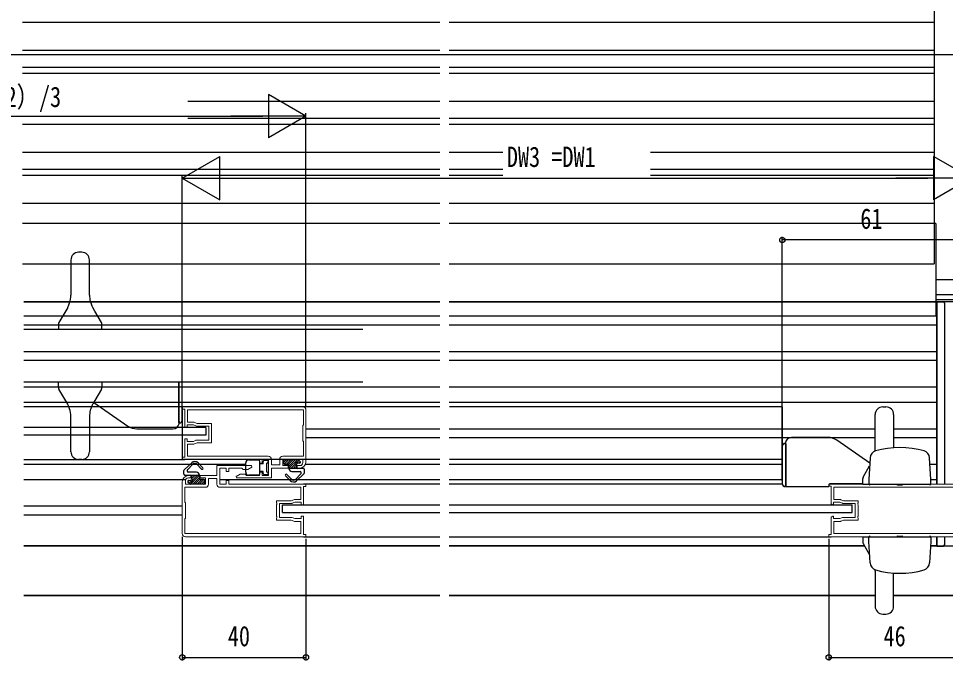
# Model space of a CAD drawing. Units: millimetres, scale not verified. Extents: x -495 to 495, y -800 to 801.
# Drawn here: x 4 to 303.7, y -693.7 to -486.1 of the extents above; entities that cross this region are included whole.
import ezdxf
from ezdxf.enums import TextEntityAlignment as Align

# ---------------------------------------------------------------- set-up
doc = ezdxf.new("R2010")
doc.units = ezdxf.units.MM
doc.header["$LTSCALE"] = 4
doc.layers.add('0-2_YKK_11', color=7, linetype='Continuous', lineweight=18)
for name, color, linetype in [('0-4_YKK_12', 2, 'Continuous'), ('0-5_YKK_13', 4, 'Continuous'), ('0-7_YKK_D', 6, 'Continuous')]:
    doc.layers.add(name, color=color, linetype=linetype)
doc.styles.add('ＭＳ ゴシック', font='')
doc.styles.get('ＭＳ ゴシック').set_extended_font_data('MS Gothic')

msp = doc.modelspace()

# ---------------------------------------------------------------- linework, layer by layer
at = {"layer": '0-2_YKK_11'}
for p, q in [((96.101, -612.65), (58.601, -612.65)), ((96.901, -629.45), (96.901, -612.65)), ((56.903, -635.857), (56.903, -652.657)), ((265.903, -636.649), (311.103, -636.649)), ((57.703, -652.657), (95.203, -652.657)), ((267.603, -652.649), (309.103, -652.649))]:
    msp.add_line(p, q, dxfattribs=at)
for points in [[(95.901, -611.65), (56.901, -611.65), (56.901, -612.35), (57.701, -612.35), (57.701, -618.3), (58.501, -618.3), (58.501, -617.5), (60.501, -617.5), (61.322, -617.829)], [(96.101, -612.65), (58.601, -612.65), (58.601, -616.6), (60.481, -616.6)], [(89.401, -627.65), (96.101, -627.65), (96.101, -622.85), (95.901, -622.65), (95.901, -617.65), (96.101, -617.45), (96.101, -612.65)], [(60.853, -616.672), (61.674, -617), (66.401, -617), (66.401, -617.654), (66.301, -617.827), (66.301, -618.174), (66.401, -618.347), (66.401, -621.954), (66.301, -622.127), (66.301, -622.474), (66.401, -622.647), (66.401, -623.3), (61.674, -623.3), (60.853, -623.629)], [(61.693, -617.9), (65.501, -617.9), (65.501, -622.4), (61.693, -622.4)], [(61.322, -622.472), (60.501, -622.8), (58.501, -622.8), (58.501, -622), (57.701, -622), (57.701, -627.95), (56.901, -627.95), (56.901, -628.65), (81.901, -628.65), (81.901, -629.85), (82.701, -629.85), (82.701, -628.65), (84.801, -628.65), (84.801, -633.85), (82.701, -633.85), (82.701, -632.75), (81.901, -632.75), (81.901, -633.85), (77.601, -633.85), (77.401, -633.65), (77.201, -633.45), (75.659, -633.45), (74.36, -634.2), (74.481, -634.65), (85.701, -634.65), (85.701, -631.45), (91.101, -631.45), (91.101, -630.65), (89.401, -630.65), (89.401, -628.65), (95.901, -628.65), (95.901, -629.65)], [(60.481, -623.7), (58.601, -623.7), (58.601, -627.65), (84.701, -627.65)], [(85.701, -628.65), (85.701, -630.45), (88.401, -630.45), (88.401, -628.65)], [(92.482, -642.835), (93.303, -642.507), (95.303, -642.507), (95.303, -643.307), (96.103, -643.307), (96.103, -637.357), (96.903, -637.357), (96.903, -636.657), (71.903, -636.657), (71.903, -635.457), (71.103, -635.457), (71.103, -636.657), (69.003, -636.657), (69.003, -631.457), (71.103, -631.457), (71.103, -632.557), (71.903, -632.557), (71.903, -631.457), (76.203, -631.457), (76.403, -631.657), (76.603, -631.857), (78.144, -631.857), (79.443, -631.107), (79.323, -630.657), (68.103, -630.657), (68.103, -633.857), (62.703, -633.857), (62.703, -634.657), (64.403, -634.657), (64.403, -636.657), (57.903, -636.657), (57.903, -635.657)], [(94.901, -630.65), (94.101, -630.65), (94.101, -631.45), (94.901, -631.45)], [(58.903, -634.657), (59.703, -634.657), (59.703, -633.857), (58.903, -633.857)], [(68.103, -636.657), (68.103, -634.857), (65.403, -634.857), (65.403, -636.657)], [(64.403, -637.657), (57.703, -637.657), (57.703, -642.457), (57.903, -642.657), (57.903, -647.657), (57.703, -647.857), (57.703, -652.657)], [(93.322, -641.607), (95.203, -641.607), (95.203, -637.657), (69.103, -637.657)], [(270.324, -642.827), (269.503, -642.499), (267.503, -642.499), (267.503, -643.299), (267.203, -643.299), (266.703, -642.999), (266.703, -637.349), (265.903, -637.349), (265.903, -636.649)], [(267.603, -652.649), (309.103, -652.649), (309.103, -647.649), (308.603, -647.149), (308.603, -643.149), (309.103, -642.649), (309.103, -637.649), (267.603, -637.649), (267.603, -641.599), (269.484, -641.599)], [(92.951, -648.635), (92.13, -648.307), (87.403, -648.307), (87.403, -647.653), (87.503, -647.48), (87.503, -647.133), (87.403, -646.96), (87.403, -643.353), (87.503, -643.18), (87.503, -642.833), (87.403, -642.66), (87.403, -642.007), (92.13, -642.007), (92.951, -641.678)], [(92.111, -647.407), (88.303, -647.407), (88.303, -642.907), (92.111, -642.907)], [(269.855, -641.67), (270.676, -641.999), (275.403, -641.999), (275.403, -642.652), (275.303, -642.826), (275.303, -643.172), (275.403, -643.345), (275.403, -646.952), (275.303, -647.126), (275.303, -647.472), (275.403, -647.645), (275.403, -648.299), (270.676, -648.299), (269.855, -648.627)], [(270.696, -647.399), (274.503, -647.399), (274.503, -642.899), (270.696, -642.899)], [(57.903, -653.657), (96.903, -653.657), (96.903, -652.957), (96.103, -652.957), (96.103, -647.007), (95.303, -647.007), (95.303, -647.807), (93.303, -647.807), (92.482, -647.478)], [(311.103, -653.649), (265.903, -653.649), (265.903, -652.949), (266.703, -652.949), (266.703, -647.299), (267.203, -646.999), (267.503, -646.999), (267.503, -647.799), (269.503, -647.799), (270.324, -647.47)], [(57.703, -652.657), (95.203, -652.657), (95.203, -648.707), (93.322, -648.707)], [(269.484, -648.699), (267.603, -648.699), (267.603, -652.649)]]:
    msp.add_lwpolyline(points, dxfattribs=at)
for centre, radius, start, end in [((95.901, -612.65), 1, 0.00001, 89.99999), ((60.481, -617.6), 1, 68.19863, 90.00002), ((61.693, -616.9), 1, 248.19863, 270.00002), ((61.693, -623.4), 1, 89.99998, 111.80137), ((60.481, -622.7), 1, 269.99998, 291.80137), ((84.701, -628.65), 1, 0.00001, 89.99999), ((89.401, -628.65), 1, 90.00001, 179.99999), ((94.901, -629.45), 2, 270.00001, 359.99999), ((94.901, -629.65), 1, 270.00001, 359.99999), ((58.903, -635.857), 2, 90.00001, 179.99999), ((58.903, -635.657), 1, 90.00001, 179.99999), ((64.403, -636.657), 1, 270.00001, 359.99999), ((69.103, -636.657), 1, 180.00001, 269.99999), ((92.111, -641.907), 1, 269.99998, 291.80137), ((93.322, -642.607), 1, 89.99998, 111.80137), ((269.484, -642.599), 1, 68.19863, 90.00002), ((270.696, -641.899), 1, 248.19863, 270.00002), ((92.111, -648.407), 1, 68.19863, 90.00002), ((93.322, -647.707), 1, 248.19863, 270.00002), ((269.484, -647.699), 1, 269.99998, 291.80137), ((270.696, -648.399), 1, 89.99998, 111.80137), ((57.903, -652.657), 1, 180.00001, 269.99999)]:
    msp.add_arc(centre, radius, start, end, dxfattribs=at)
at = {"layer": '0-4_YKK_12'}
for p, q in [((24.401, -561.652), (23.401, -561.652)), ((20.901, -564.152), (20.901, -566.232)), ((26.901, -566.232), (26.901, -564.152)), ((26.901, -575.528), (26.901, -566.232)), ((5.713, -577.662), (140.18, -577.663)), ((140.18, -577.665), (5.713, -577.665)), ((143.18, -577.663), (300.901, -577.665)), ((316.401, -577.665), (143.18, -577.665)), ((300.901, -636.649), (300.901, -577.66)), ((19.847, -579.497), (17.032, -584.421)), ((5.713, -585.16), (140.18, -585.16)), ((115.297, -586.652), (5.713, -586.652)), ((16.901, -584.918), (16.901, -586.652)), ((30.901, -586.652), (16.901, -586.652)), ((30.901, -586.652), (30.901, -584.918)), ((143.18, -585.16), (300.901, -585.16)), ((5.713, -593.76), (140.18, -593.76)), ((143.18, -593.76), (300.901, -593.76)), ((5.713, -596.56), (140.18, -596.56)), ((143.18, -596.56), (300.901, -596.56)), ((115.297, -603.652), (5.713, -603.652)), ((5.713, -605.16), (140.18, -605.16)), ((16.901, -605.387), (16.901, -603.652)), ((30.901, -603.652), (16.901, -603.652)), ((30.901, -603.652), (30.901, -605.387)), ((55.701, -603.652), (55.701, -616.45)), ((55.901, -616.35), (55.901, -603.652)), ((143.18, -605.16), (300.901, -605.16)), ((19.847, -610.807), (17.032, -605.883)), ((5.713, -610.16), (140.18, -610.16)), ((28.275, -610.247), (39.319, -617.866)), ((143.18, -610.16), (300.901, -610.16)), ((57.701, -611.658), (5.713, -611.658)), ((56.901, -611.65), (56.901, -628.65)), ((140.18, -611.65), (56.901, -611.65)), ((250.9, -611.65), (143.246, -611.65)), ((250.9, -611.65), (250.9, -628.65)), ((26.901, -614.777), (26.901, -624.072)), ((55.701, -616.45), (55.901, -616.45)), ((55.901, -616.35), (55.901, -616.85)), ((42.158, -618.75), (53.901, -618.75)), ((96.901, -618.76), (140.18, -618.76)), ((143.18, -618.76), (280.903, -618.76)), ((286.903, -618.76), (300.901, -618.76)), ((96.901, -621.56), (140.18, -621.56)), ((143.18, -621.56), (280.903, -621.56)), ((286.903, -621.56), (300.901, -621.56)), ((20.901, -626.152), (20.901, -624.072)), ((26.901, -624.072), (26.901, -626.152)), ((5.713, -628.658), (57.701, -628.658)), ((24.401, -628.652), (23.401, -628.652)), ((140.18, -628.65), (56.901, -628.65)), ((250.9, -628.65), (143.246, -628.65)), ((5.713, -630.16), (77.398, -630.16)), ((96.77, -630.16), (140.18, -630.16)), ((143.18, -630.16), (250.903, -630.16)), ((298.643, -630.16), (300.901, -630.16)), ((5.713, -635.16), (58.035, -635.16)), ((69.003, -635.16), (140.18, -635.16)), ((143.18, -635.16), (250.903, -635.16)), ((298.903, -635.16), (300.901, -635.16)), ((140.18, -636.649), (96.103, -636.649)), ((250.903, -636.649), (143.18, -636.649)), ((56.903, -643.76), (5.713, -643.76)), ((5.713, -646.56), (56.903, -646.56)), ((96.103, -653.649), (140.18, -653.649)), ((143.18, -653.649), (266.703, -653.649)), ((300.901, -656.46), (300.901, -653.649)), ((5.713, -656.46), (140.18, -656.46)), ((140.18, -656.665), (5.713, -656.665)), ((143.18, -656.46), (277.367, -656.46)), ((277.484, -656.665), (143.18, -656.665)), ((316.401, -656.665), (298.825, -656.665)), ((298.836, -656.46), (300.901, -656.46)), ((140.18, -672.665), (5.713, -672.665)), ((5.713, -672.665), (140.18, -672.665)), ((280.903, -672.665), (143.18, -672.665)), ((143.18, -672.665), (280.903, -672.665)), ((286.901, -672.665), (315.601, -672.665)), ((286.903, -672.665), (316.401, -672.665)), ((316.401, -672.665), (286.903, -672.665))]:
    msp.add_line(p, q, dxfattribs=at)
for points in [[(20.901, -566.232), (20.901, -574.943), (20.901, -575.528)], [(30.769, -584.421), (28.668, -580.746), (27.955, -579.497)], [(56.901, -615.85), (56.901, -610.75), (56.901, -603.652)], [(30.769, -605.883), (28.668, -609.558), (27.955, -610.807)], [(20.901, -624.072), (20.901, -615.362), (20.901, -614.777)], [(55.73, -616.669), (55.742, -616.714), (55.77, -616.806), (55.79, -616.859), (55.796, -616.875), (55.796, -616.874)]]:
    msp.add_lwpolyline(points, dxfattribs=at)
for centre, radius, start, end in [((23.401, -564.152), 2.5, 90, 180), ((24.401, -564.152), 2.5, 0, 90), ((12.901, -575.528), 8, 332.37706, 341.60399), ((12.901, -575.528), 8, 341.60398, 0), ((34.901, -575.528), 8, 180, 183.64615), ((34.901, -575.528), 8, 183.64615, 198.39602), ((34.901, -575.528), 8, 198.39606, 207.62289), ((12.901, -575.528), 8, 330.25512, 332.3771), ((34.901, -575.528), 8, 207.6229, 209.74488), ((17.901, -584.918), 1, 150.25512, 180), ((29.901, -584.918), 1, 0, 29.74488), ((17.901, -605.387), 1, 180, 209.74488), ((29.901, -605.387), 1, 330.25512, 0), ((12.901, -614.777), 8, 27.6229, 29.74488), ((12.901, -614.777), 8, 18.39601, 27.62294), ((34.901, -614.777), 8, 152.37711, 161.60394), ((34.901, -614.777), 8, 150.25512, 152.3771), ((12.901, -614.777), 8, 0, 18.39602), ((34.901, -614.777), 8, 176.35385, 180), ((34.901, -614.777), 8, 161.60398, 176.35385), ((53.901, -616.75), 2, 270, 349.83575), ((56.498, -616.452), 0.797, 177.92973, 195.92175), ((55.574, -617.05), 0.3, 349.83575, 46.10934), ((55.901, -615.85), 1, 270, 0), ((42.158, -613.75), 5, 235.40055, 270), ((23.401, -626.152), 2.5, 180, 270), ((24.401, -626.152), 2.5, 270, 0)]:
    msp.add_arc(centre, radius, start, end, dxfattribs=at)
at = {"layer": '0-5_YKK_13'}
for p, q in [((140.18, -487.365), (5.213, -487.365)), ((300.001, -487.365), (143.18, -487.365)), ((140.18, -496.365), (5.213, -496.365)), ((300.001, -496.365), (143.18, -496.365)), ((140.18, -501.865), (5.213, -501.865)), ((300.001, -501.865), (143.18, -501.865)), ((140.18, -503.865), (5.213, -503.865)), ((300.001, -503.865), (143.18, -503.865)), ((140.18, -512.865), (58.722, -512.865)), ((300.001, -512.865), (143.18, -512.865)), ((140.18, -518.365), (58.722, -518.365)), ((300.001, -518.365), (143.18, -518.365)), ((140.18, -520.365), (5.213, -520.365)), ((300.001, -520.365), (143.18, -520.365)), ((140.18, -529.365), (5.213, -529.365)), ((160.556, -529.365), (143.18, -529.365)), ((300.001, -529.365), (208.235, -529.365)), ((140.18, -534.865), (5.213, -534.865)), ((160.556, -534.865), (143.18, -534.865)), ((300.001, -534.865), (208.235, -534.865)), ((140.18, -536.865), (5.213, -536.865)), ((160.556, -536.865), (143.18, -536.865)), ((300.001, -536.865), (208.235, -536.865)), ((140.18, -545.865), (5.213, -545.865)), ((299.977, -545.865), (143.18, -545.865)), ((140.18, -552.367), (5.213, -552.367)), ((300.501, -552.367), (143.18, -552.367)), ((300.501, -552.367), (300.501, -582.367)), ((306.501, -557.667), (300.501, -557.667)), ((5.213, -565.367), (140.18, -565.367)), ((143.18, -565.367), (300.001, -565.367)), ((300.501, -570.467), (321.001, -570.467)), ((300.501, -575.267), (321.001, -575.267)), ((300.501, -576.967), (322.001, -576.967)), ((300.901, -577.665), (300.901, -636.649)), ((303.401, -636.649), (303.401, -578.165)), ((140.18, -582.367), (5.713, -582.367)), ((300.501, -582.367), (143.18, -582.367)), ((280.903, -616.228), (280.903, -614.149)), ((283.403, -611.649), (284.403, -611.649)), ((286.903, -614.149), (286.903, -616.228)), ((280.903, -625.524), (280.903, -616.228)), ((286.903, -616.228), (286.903, -624.881)), ((64.504, -618.3), (5.713, -618.3)), ((64.504, -618.3), (64.504, -620.8)), ((64.504, -620.8), (5.713, -620.8)), ((265.646, -621.551), (253.903, -621.551)), ((279.184, -629.816), (268.485, -622.435)), ((251.903, -623.951), (251.903, -623.451)), ((252.103, -623.851), (251.903, -623.851)), ((251.903, -623.951), (251.903, -636.951)), ((252.103, -637.451), (252.103, -623.851)), ((78.398, -628.788), (81.598, -628.788)), ((81.898, -629.088), (81.898, -633.488)), ((83.098, -630.038), (83.098, -629.338)), ((84.398, -629.038), (83.398, -629.038)), ((84.698, -629.338), (84.698, -629.538)), ((90.682, -628.651), (89.647, -629.686)), ((89.975, -628.651), (89.647, -628.979)), ((89.647, -628.951), (89.647, -629.851)), ((91.389, -628.651), (89.889, -630.151)), ((89.947, -628.651), (94.248, -628.651)), ((92.097, -628.651), (90.597, -630.151)), ((92.804, -628.651), (91.237, -630.218)), ((94.218, -628.651), (91.347, -631.521)), ((93.511, -628.651), (91.347, -630.814)), ((94.648, -628.927), (93.952, -629.624)), ((94.46, -628.739), (95.06, -629.339)), ((279.267, -628.18), (278.903, -635.124)), ((298.903, -635.124), (298.539, -628.18)), ((57.454, -633.455), (57.454, -632.186)), ((57.55, -631.966), (59.939, -629.754)), ((58.454, -632.181), (58.454, -632.455)), ((58.544, -631.967), (60.327, -630.213)), ((63.142, -631.767), (61.594, -630.219)), ((63.566, -631.342), (62.018, -629.794)), ((77.398, -632.788), (77.398, -629.788)), ((83.098, -630.038), (81.898, -630.038)), ((84.398, -629.838), (84.198, -629.838)), ((84.198, -632.738), (84.198, -629.838)), ((89.948, -630.151), (91.047, -630.15)), ((91.347, -631.551), (91.347, -630.45)), ((96.046, -631.551), (91.347, -631.551)), ((93.62, -629.956), (92.025, -631.551)), ((93.839, -630.444), (92.732, -631.551)), ((93.846, -631.144), (93.439, -631.551)), ((93.846, -630.286), (93.846, -631.251)), ((94.132, -631.545), (94.126, -631.551)), ((94.848, -629.851), (94.309, -629.851)), ((95.098, -629.385), (94.632, -629.851)), ((96.346, -631.851), (96.346, -633.12)), ((277.035, -634.418), (279.135, -630.742)), ((57.754, -633.755), (62.453, -633.755)), ((61.453, -632.755), (58.754, -632.755)), ((59.583, -636.655), (62.453, -633.785)), ((59.669, -633.761), (59.675, -633.755)), ((59.954, -634.162), (60.361, -633.755)), ((59.954, -635.02), (59.954, -634.055)), ((59.962, -634.862), (61.069, -633.755)), ((60.181, -635.35), (61.776, -633.755)), ((60.29, -636.655), (62.453, -634.492)), ((60.997, -636.655), (62.564, -635.088)), ((61.704, -636.655), (63.204, -635.155)), ((62.411, -636.655), (63.911, -635.155)), ((62.453, -633.755), (62.453, -634.855)), ((63.853, -635.155), (62.753, -635.155)), ((81.598, -633.788), (78.398, -633.788)), ((83.098, -632.538), (81.898, -632.538)), ((83.098, -633.238), (83.098, -632.538)), ((83.398, -633.538), (84.398, -633.538)), ((84.398, -632.738), (84.198, -632.738)), ((84.698, -633.038), (84.698, -633.238)), ((90.234, -633.963), (91.782, -635.511)), ((90.659, -633.539), (92.207, -635.087)), ((92.347, -632.551), (95.046, -632.551)), ((95.257, -633.339), (93.474, -635.092)), ((96.25, -633.34), (93.862, -635.551)), ((95.346, -633.125), (95.346, -632.851)), ((276.903, -636.649), (276.903, -634.914)), ((278.903, -635.124), (278.903, -636.624)), ((298.903, -636.624), (298.903, -635.124)), ((58.703, -635.921), (59.168, -635.455)), ((59.341, -636.567), (58.741, -635.967)), ((58.953, -635.455), (59.492, -635.455)), ((59.152, -636.378), (59.849, -635.682)), ((63.853, -636.655), (59.553, -636.655)), ((63.118, -636.655), (64.153, -635.62)), ((63.825, -636.655), (64.153, -636.327)), ((64.153, -636.355), (64.153, -635.455)), ((251.903, -637.451), (251.903, -636.951)), ((251.903, -637.051), (252.103, -637.051)), ((252.103, -637.451), (252.138, -637.451)), ((252.138, -637.451), (253.903, -637.451)), ((253.903, -637.451), (265.903, -637.451)), ((265.903, -636.951), (265.903, -637.451)), ((276.918, -636.551), (266.303, -636.551)), ((276.903, -636.649), (290.903, -636.649)), ((278.903, -636.624), (278.937, -636.624)), ((278.937, -636.624), (288.087, -636.624)), ((279.103, -636.824), (279.136, -636.824)), ((288.087, -636.624), (289.719, -636.624)), ((288.103, -636.824), (289.703, -636.824)), ((289.719, -636.624), (298.87, -636.624)), ((290.903, -636.624), (290.903, -636.649)), ((298.67, -636.824), (298.703, -636.824)), ((298.87, -636.624), (298.903, -636.624)), ((89.304, -645.799), (89.304, -643.299)), ((89.304, -643.299), (140.18, -643.299)), ((143.18, -643.299), (273.503, -643.299)), ((273.503, -645.799), (273.503, -643.299)), ((273.503, -645.799), (273.503, -643.299)), ((89.304, -645.799), (140.18, -645.799)), ((143.18, -645.799), (273.503, -645.799)), ((276.903, -653.649), (290.903, -653.649)), ((276.903, -653.649), (276.903, -655.383)), ((277.035, -655.879), (279.135, -659.555)), ((278.903, -655.174), (278.903, -653.674)), ((278.903, -653.674), (278.937, -653.674)), ((279.267, -662.118), (278.903, -655.174)), ((278.937, -653.674), (288.087, -653.674)), ((279.103, -653.474), (279.136, -653.474)), ((288.087, -653.674), (289.719, -653.674)), ((288.103, -653.474), (289.703, -653.474)), ((289.719, -653.674), (298.87, -653.674)), ((298.903, -655.174), (298.539, -662.118)), ((298.67, -653.474), (298.703, -653.474)), ((298.87, -653.674), (298.903, -653.674)), ((298.903, -653.674), (298.903, -655.174)), ((300.901, -653.649), (300.901, -656.665)), ((303.401, -656.165), (303.401, -653.649)), ((300.901, -656.665), (302.901, -656.665)), ((280.903, -664.773), (280.903, -674.069)), ((286.903, -674.069), (286.903, -665.417)), ((280.903, -674.069), (280.903, -676.149)), ((286.903, -676.149), (286.903, -674.069)), ((283.403, -678.649), (284.403, -678.649))]:
    msp.add_line(p, q, dxfattribs=at)
for points in [[(300.001, -423.367), (300.001, -552.367), (300.001, -565.367)], [(300.901, -577.665), (302.671, -577.665), (302.901, -577.665)], [(250.903, -624.451), (250.903, -629.551), (250.903, -636.451)], [(252.073, -623.631), (252.062, -623.587), (252.034, -623.495), (252.014, -623.441), (252.007, -623.426), (252.008, -623.427)]]:
    msp.add_lwpolyline(points, dxfattribs=at)
for centre, radius, start, end in [((302.901, -578.165), 0.5, 0, 90), ((283.403, -614.149), 2.5, 90, 180), ((284.403, -614.149), 2.5, 0, 90), ((252.23, -623.251), 0.3, 169.83575, 226.10934), ((253.903, -623.551), 2, 90, 169.83575), ((265.646, -626.551), 5, 55.40055, 90), ((251.903, -624.451), 1, 90, 180), ((251.306, -623.849), 0.797, 357.92973, 15.92175), ((281.764, -628.311), 2.5, 105.94619, 176.99891), ((272.903, -625.524), 8, 356.81994, 0), ((288.904, -653.233), 28.423, 74.0189, 105.98299), ((296.043, -628.311), 2.5, 3.00101, 74.05719), ((78.398, -629.788), 1, 90, 180), ((81.598, -629.088), 0.3, 0, 90), ((83.398, -629.338), 0.3, 90, 180), ((84.398, -629.338), 0.3, 0, 90), ((89.947, -628.951), 0.3, 90.00212, 180), ((94.248, -628.951), 0.3, 45.00061, 90.00212), ((94.848, -629.551), 0.3, 269.99817, 45.00072), ((57.754, -632.186), 0.3, 132.79863, 180), ((58.754, -632.181), 0.3, 134.5233, 180), ((60.958, -630.855), 1.5, 45, 132.79863), ((60.958, -630.855), 0.9, 45, 134.5233), ((63.354, -631.554), 0.3, 225, 45), ((84.398, -629.538), 0.3, 270, 0), ((89.947, -629.851), 0.3, 180, 270.02634), ((91.047, -630.45), 0.3, 0, 90.02634), ((92.347, -631.551), 1, 180, 269.99816), ((93.848, -629.851), 0.25, 33.06816, 236.94006), ((93.548, -630.312), 0.3, 359.99801, 56.94006), ((94.146, -631.251), 0.3, 180, 269.99816), ((94.309, -629.551), 0.3, 213.06816, 269.99817), ((96.046, -631.851), 0.3, 0, 90.00212), ((57.754, -633.455), 0.3, 180, 270.00212), ((58.754, -632.455), 0.3, 180, 269.99816), ((59.654, -634.055), 0.3, 0, 89.99816), ((59.953, -635.455), 0.25, 213.06816, 56.94006), ((60.253, -634.994), 0.3, 179.99801, 236.94006), ((61.453, -633.755), 1, 0, 89.99816), ((62.753, -634.855), 0.3, 180, 270.02634), ((63.853, -635.455), 0.3, 0, 90.02634), ((78.398, -632.788), 1, 180, 270), ((81.598, -633.488), 0.3, 270, 0), ((83.398, -633.238), 0.3, 180, 270), ((84.398, -633.038), 0.3, 0, 90), ((84.398, -633.238), 0.3, 270, 0), ((90.446, -633.751), 0.3, 45, 225), ((92.843, -634.451), 0.9, 225, 314.5233), ((95.046, -632.851), 0.3, 0, 89.99816), ((95.046, -633.125), 0.3, 314.5233, 0), ((96.046, -633.12), 0.3, 312.79863, 0), ((277.903, -634.914), 1, 150.25512, 180), ((58.953, -635.755), 0.3, 89.99817, 225.00072), ((59.553, -636.355), 0.3, 225.00061, 270.00212), ((59.492, -635.755), 0.3, 33.06816, 89.99817), ((63.853, -636.355), 0.3, 270.00212, 0), ((92.843, -634.451), 1.5, 225, 312.79863), ((251.903, -636.451), 1, 180, 270), ((266.303, -636.951), 0.4, 90, 180), ((279.103, -636.624), 0.2, 180, 270), ((279.136, -636.624), 0.2, 179.90439, 269.90407), ((279.136, -636.624), 0.2, 270, 0), ((288.103, -636.624), 0.2, 180, 270), ((289.703, -636.624), 0.2, 270, 0), ((298.67, -636.624), 0.2, 180, 270), ((298.67, -636.624), 0.2, 270.09593, 0.09561), ((298.703, -636.624), 0.2, 270, 0), ((277.903, -655.383), 1, 180, 209.74488), ((279.103, -653.674), 0.2, 90, 180), ((279.136, -653.673), 0.2, 90.09593, 180.09561), ((279.136, -653.674), 0.2, 0, 90), ((288.103, -653.674), 0.2, 90, 180), ((289.703, -653.674), 0.2, 0, 90), ((298.67, -653.674), 0.2, 90, 180), ((298.67, -653.673), 0.2, 359.90439, 89.90407), ((298.703, -653.674), 0.2, 0, 90), ((302.901, -656.165), 0.5, 270, 0), ((281.764, -661.987), 2.5, 183.00109, 254.05381), ((296.043, -661.987), 2.5, 285.94281, 356.99899), ((272.903, -664.773), 8, 0, 3.18006), ((288.904, -637.064), 28.423, 254.01701, 285.9811), ((283.403, -676.149), 2.5, 180, 270), ((284.403, -676.149), 2.5, 270, 0)]:
    msp.add_arc(centre, radius, start, end, dxfattribs=at)
at = {"layer": '0-7_YKK_D'}
for p, q in [((-323.099, -497.665), (322.901, -497.665)), ((96.901, -517.665), (84.776, -510.665)), ((84.776, -510.665), (84.776, -524.665)), ((-83.096, -517.665), (82.901, -517.665)), ((96.901, -517.665), (72.652, -517.665)), ((96.901, -517.665), (84.776, -524.665)), ((96.901, -611.65), (96.901, -516.665)), ((56.901, -537.665), (69.025, -530.665)), ((69.025, -544.665), (69.025, -530.665)), ((311.901, -537.665), (299.776, -530.665)), ((299.776, -530.665), (299.776, -544.665)), ((56.901, -610.95), (56.901, -536.665)), ((56.901, -537.665), (69.025, -544.665)), ((56.901, -537.665), (81.149, -537.665)), ((70.901, -537.665), (297.901, -537.665)), ((311.901, -537.665), (287.652, -537.665)), ((311.901, -537.665), (299.776, -544.665)), ((250.901, -635.448), (250.899, -556.666)), ((311.899, -557.665), (250.899, -557.666)), ((56.901, -653.649), (56.901, -693.665)), ((96.901, -654.349), (96.901, -693.665)), ((265.901, -654.35), (265.901, -693.665)), ((56.901, -692.665), (96.901, -692.665)), ((265.901, -692.665), (311.901, -692.665))]:
    msp.add_line(p, q, dxfattribs=at)
for centre in [(250.899, -557.666), (56.901, -692.665), (96.901, -692.665), (265.901, -692.665)]:
    msp.add_circle(centre, 0.85, dxfattribs=at)

# ---------------------------------------------------------------- texts
at = {"layer": '0-7_YKK_D', "style": 'ＭＳ ゴシック', "width": 0.8}
for s, p in [('DW2=DW1-61=（W-92）/3', (-57.698, -516.665)), ('DW3 =DW1', (161.841, -536.065)), ('40', (71.621, -691.065)), ('46', (283.621, -691.065))]:
    msp.add_text(s, height=6.598, dxfattribs=at).set_placement(p, align=Align.BOTTOM_LEFT)
msp.add_text('61', height=6.598, rotation=0.001, dxfattribs=at).set_placement((276.119, -556.065), align=Align.BOTTOM_LEFT)

doc.saveas('drawing.dxf')
